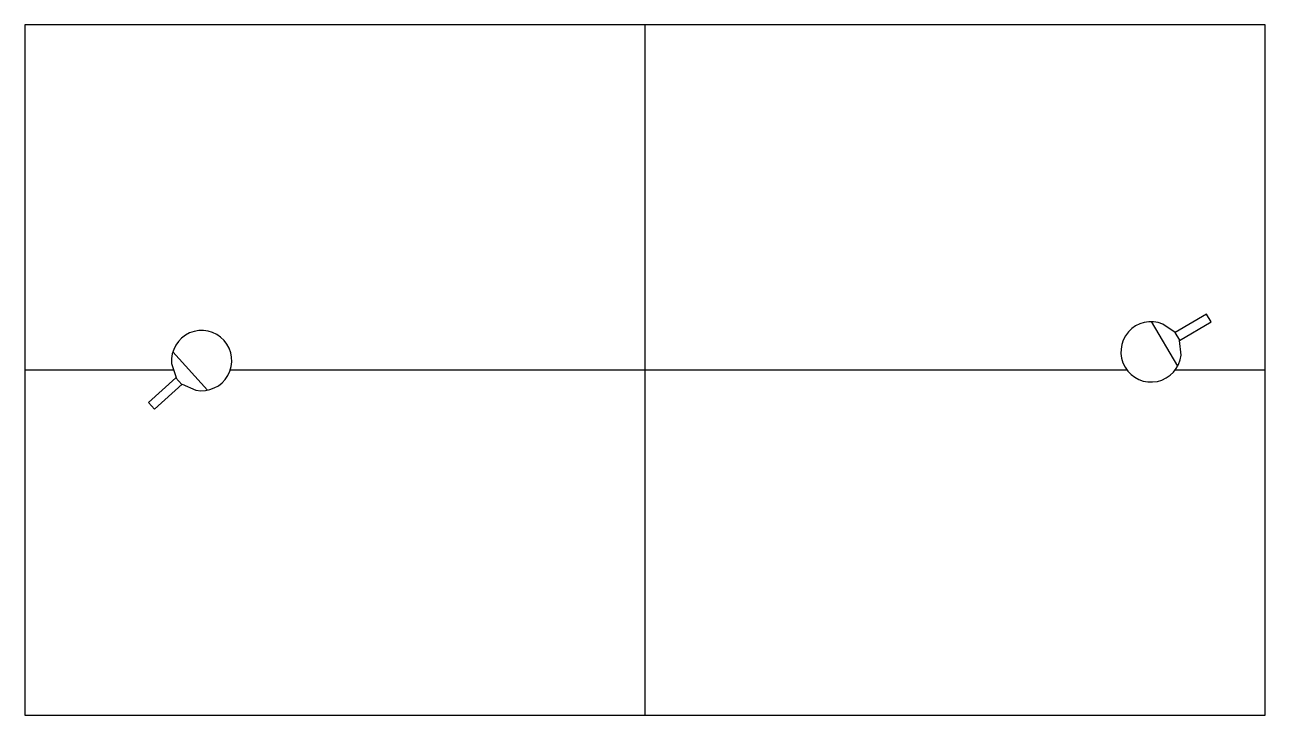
# Model space of a CAD drawing. Extents: x -1.37 to 1.37, y -0.76 to 0.76.
import ezdxf

# ---------------------------------------------------------------- set-up
doc = ezdxf.new("R2010")
doc.units = 0
doc.header["$LTSCALE"] = 0.5
doc.header["$MEASUREMENT"] = 0
doc.layers.add('A-MOBILIA', color=2, linetype='CONTINUOUS')

msp = doc.modelspace()

# ---------------------------------------------------------------- linework, layer by layer
at = {"layer": 'A-MOBILIA'}
for p, q in [((0, 0.7625), (0, -0.7625)), ((1.1767, 0.0084), (1.1188, 0.1068)), ((1.1815, 0.0658), (1.1713, 0.083)), ((-0.9666, -0.0446), (-1.0431, 0.04)), ((-1.0408, 0), (-1.37, 0)), ((1.0648, 0), (-0.9161, 0)), ((1.37, 0), (1.1696, 0)), ((-1.0228, -0.032), (-1.0362, -0.0172))]:
    msp.add_line(p, q, dxfattribs=at)
msp.add_lwpolyline([(-1.37, 0.7625), (-1.37, -0.7625), (1.37, -0.7625), (1.37, 0.7625)], close=True, dxfattribs=at)
for points in [[(1.1708, 0.0827), (1.1437, 0.1016, 3), (1.1842, 0.0326), (1.1809, 0.0655), (1.2504, 0.1064), (1.2403, 0.1236), (1.1713, 0.083)], [(-1.0362, -0.0172), (-1.0967, -0.072), (-1.0833, -0.0868), (-1.0223, -0.0316), (-0.992, -0.0446, 3), (-1.0456, 0.0147), (-1.0357, -0.0167)]]:
    msp.add_lwpolyline(points, format="xyb", dxfattribs=at)

doc.saveas('drawing.dxf')
